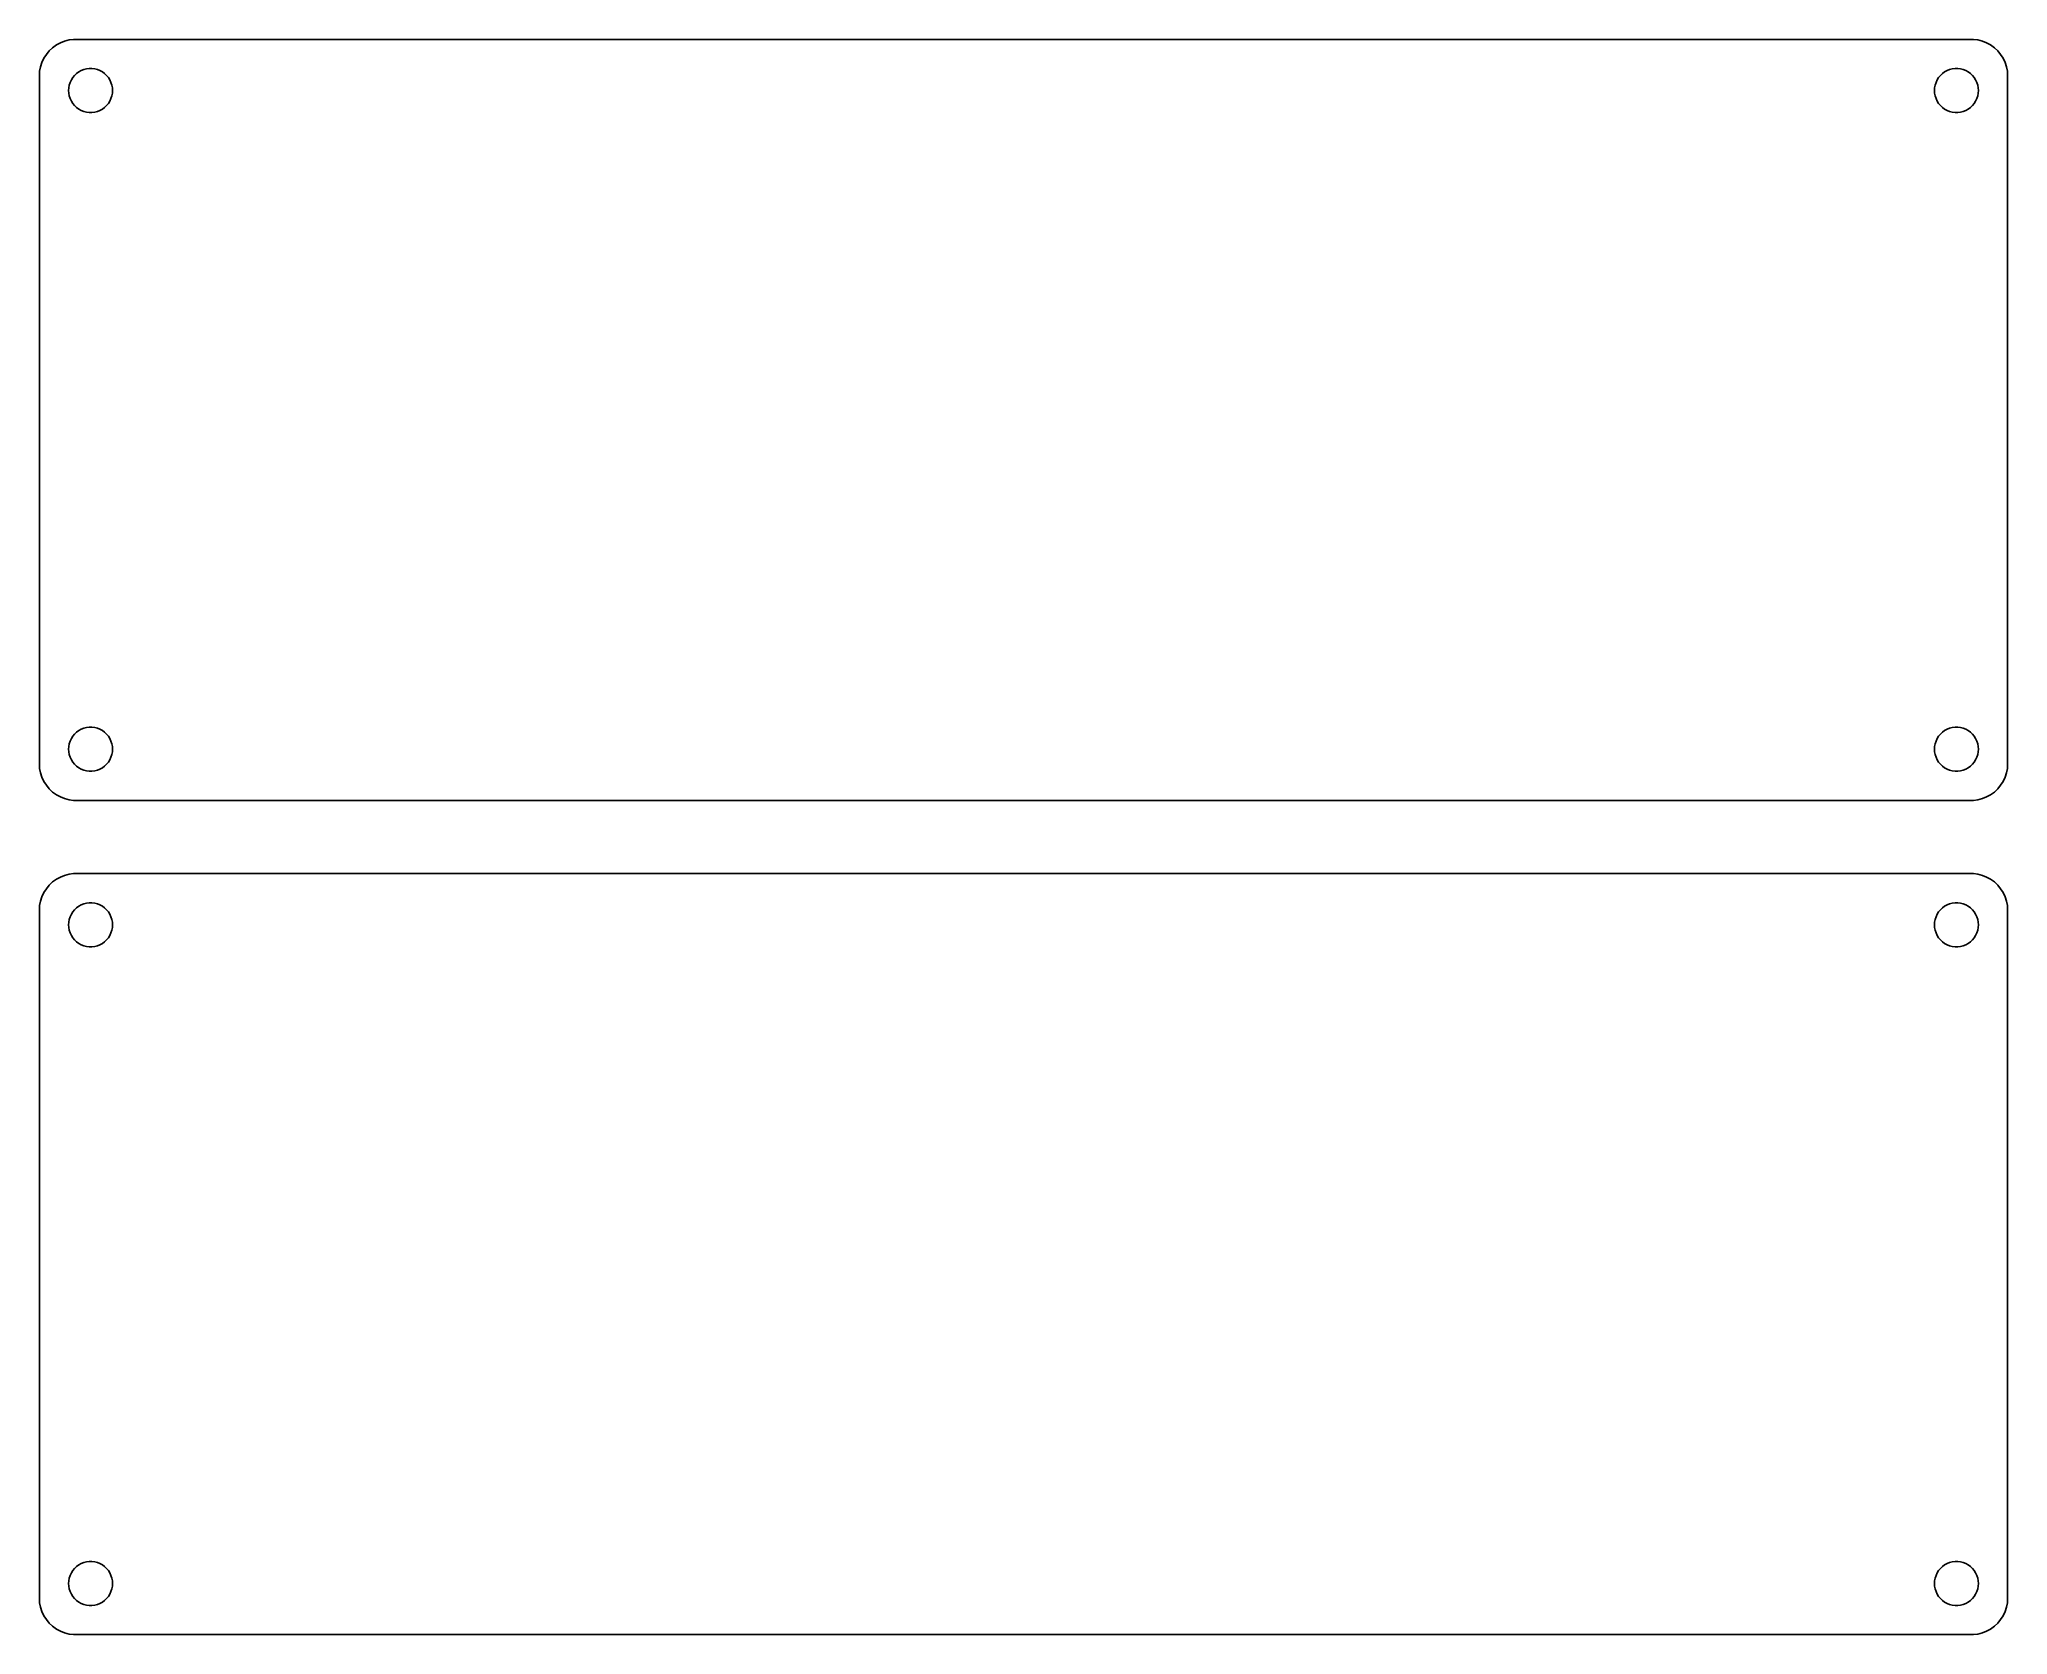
# Model space of a CAD drawing. Header units: metres. Extents: x -134 to 134, y 62 to 280.
import ezdxf

# ---------------------------------------------------------------- set-up
doc = ezdxf.new("R2010")
doc.units = ezdxf.units.M

msp = doc.modelspace()

# ---------------------------------------------------------------- linework, layer by layer
for p, q in [((-130.437, 279.911), (-131.045, 279.755)), ((-129.814, 279.99), (-130.437, 279.911)), ((129.814, 279.99), (-129.814, 279.99)), ((130.437, 279.911), (129.814, 279.99)), ((131.045, 279.755), (130.437, 279.911)), ((-133.882, 277.409), (-134.149, 276.841)), ((-133.545, 277.939), (-133.882, 277.409)), ((-133.145, 278.423), (-133.545, 277.939)), ((-132.687, 278.853), (-133.145, 278.423)), ((-132.179, 279.222), (-132.687, 278.853)), ((-131.629, 279.524), (-132.179, 279.222)), ((-131.045, 279.755), (-131.629, 279.524)), ((131.629, 279.524), (131.045, 279.755)), ((132.179, 279.222), (131.629, 279.524)), ((132.687, 278.853), (132.179, 279.222)), ((133.145, 278.423), (132.687, 278.853)), ((133.545, 277.939), (133.145, 278.423)), ((133.882, 277.409), (133.545, 277.939)), ((134.149, 276.841), (133.882, 277.409)), ((-134.461, 275.627), (-134.5, 275)), ((-134.5, 275), (-134.5, 181)), ((-134.343, 276.243), (-134.461, 275.627)), ((-134.149, 276.841), (-134.343, 276.243)), ((-130.289, 274.104), (-130.129, 274.445)), ((-130.129, 274.445), (-129.927, 274.763)), ((-129.927, 274.763), (-129.687, 275.054)), ((-129.687, 275.054), (-129.412, 275.312)), ((-129.412, 275.312), (-129.107, 275.533)), ((-129.107, 275.533), (-128.777, 275.714)), ((-128.777, 275.714), (-128.427, 275.853)), ((-128.427, 275.853), (-128.062, 275.947)), ((-128.062, 275.947), (-127.688, 275.994)), ((-127.688, 275.994), (-127.312, 275.994)), ((-127.312, 275.994), (-126.938, 275.947)), ((-126.938, 275.947), (-126.573, 275.853)), ((-126.573, 275.853), (-126.223, 275.714)), ((-126.223, 275.714), (-125.893, 275.533)), ((-125.893, 275.533), (-125.588, 275.312)), ((-125.588, 275.312), (-125.313, 275.054)), ((-125.313, 275.054), (-125.073, 274.763)), ((-125.073, 274.763), (-124.871, 274.445)), ((-124.871, 274.445), (-124.711, 274.104)), ((124.711, 274.104), (124.871, 274.445)), ((124.871, 274.445), (125.073, 274.763)), ((125.073, 274.763), (125.313, 275.054)), ((125.313, 275.054), (125.588, 275.312)), ((125.588, 275.312), (125.893, 275.533)), ((125.893, 275.533), (126.223, 275.714)), ((126.223, 275.714), (126.573, 275.853)), ((126.573, 275.853), (126.938, 275.947)), ((126.938, 275.947), (127.312, 275.994)), ((127.312, 275.994), (127.688, 275.994)), ((127.688, 275.994), (128.062, 275.947)), ((128.062, 275.947), (128.427, 275.853)), ((128.427, 275.853), (128.777, 275.714)), ((128.777, 275.714), (129.107, 275.533)), ((129.107, 275.533), (129.412, 275.312)), ((129.412, 275.312), (129.687, 275.054)), ((129.687, 275.054), (129.927, 274.763)), ((129.927, 274.763), (130.129, 274.445)), ((130.129, 274.445), (130.289, 274.104)), ((134.343, 276.243), (134.149, 276.841)), ((134.461, 275.627), (134.343, 276.243)), ((134.5, 275), (134.461, 275.627)), ((134.5, 181), (134.5, 275)), ((-130.5, 273), (-130.476, 273.376)), ((-130.476, 272.624), (-130.5, 273)), ((-130.476, 273.376), (-130.406, 273.746)), ((-130.406, 272.254), (-130.476, 272.624)), ((-130.406, 273.746), (-130.289, 274.104)), ((-130.289, 271.896), (-130.406, 272.254)), ((-130.129, 271.555), (-130.289, 271.896)), ((-124.711, 271.896), (-124.871, 271.555)), ((-124.711, 274.104), (-124.594, 273.746)), ((-124.594, 272.254), (-124.711, 271.896)), ((-124.594, 273.746), (-124.524, 273.376)), ((-124.524, 272.624), (-124.594, 272.254)), ((-124.524, 273.376), (-124.5, 273)), ((-124.5, 273), (-124.524, 272.624)), ((124.5, 273), (124.524, 273.376)), ((124.524, 272.624), (124.5, 273)), ((124.524, 273.376), (124.594, 273.746)), ((124.594, 272.254), (124.524, 272.624)), ((124.594, 273.746), (124.711, 274.104)), ((124.711, 271.896), (124.594, 272.254)), ((124.871, 271.555), (124.711, 271.896)), ((130.289, 271.896), (130.129, 271.555)), ((130.289, 274.104), (130.406, 273.746)), ((130.406, 272.254), (130.289, 271.896)), ((130.406, 273.746), (130.476, 273.376)), ((130.476, 272.624), (130.406, 272.254)), ((130.476, 273.376), (130.5, 273)), ((130.5, 273), (130.476, 272.624)), ((-129.927, 271.237), (-130.129, 271.555)), ((-129.687, 270.946), (-129.927, 271.237)), ((-129.412, 270.688), (-129.687, 270.946)), ((-129.107, 270.467), (-129.412, 270.688)), ((-128.777, 270.286), (-129.107, 270.467)), ((-128.427, 270.147), (-128.777, 270.286)), ((-128.062, 270.053), (-128.427, 270.147)), ((-127.688, 270.006), (-128.062, 270.053)), ((-127.312, 270.006), (-127.688, 270.006)), ((-126.938, 270.053), (-127.312, 270.006)), ((-126.573, 270.147), (-126.938, 270.053)), ((-126.223, 270.286), (-126.573, 270.147)), ((-125.893, 270.467), (-126.223, 270.286)), ((-125.588, 270.688), (-125.893, 270.467)), ((-125.313, 270.946), (-125.588, 270.688)), ((-125.073, 271.237), (-125.313, 270.946)), ((-124.871, 271.555), (-125.073, 271.237)), ((125.073, 271.237), (124.871, 271.555)), ((125.313, 270.946), (125.073, 271.237)), ((125.588, 270.688), (125.313, 270.946)), ((125.893, 270.467), (125.588, 270.688)), ((126.223, 270.286), (125.893, 270.467)), ((126.573, 270.147), (126.223, 270.286)), ((126.938, 270.053), (126.573, 270.147)), ((127.312, 270.006), (126.938, 270.053)), ((127.688, 270.006), (127.312, 270.006)), ((128.062, 270.053), (127.688, 270.006)), ((128.427, 270.147), (128.062, 270.053)), ((128.777, 270.286), (128.427, 270.147)), ((129.107, 270.467), (128.777, 270.286)), ((129.412, 270.688), (129.107, 270.467)), ((129.687, 270.946), (129.412, 270.688)), ((129.927, 271.237), (129.687, 270.946)), ((130.129, 271.555), (129.927, 271.237)), ((-129.107, 185.533), (-128.777, 185.714)), ((-128.777, 185.714), (-128.427, 185.853)), ((-128.427, 185.853), (-128.062, 185.947)), ((-128.062, 185.947), (-127.688, 185.994)), ((-127.688, 185.994), (-127.312, 185.994)), ((-127.312, 185.994), (-126.938, 185.947)), ((-126.938, 185.947), (-126.573, 185.853)), ((-126.573, 185.853), (-126.223, 185.714)), ((-126.223, 185.714), (-125.893, 185.533)), ((125.893, 185.533), (126.223, 185.714)), ((126.223, 185.714), (126.573, 185.853)), ((126.573, 185.853), (126.938, 185.947)), ((126.938, 185.947), (127.312, 185.994)), ((127.312, 185.994), (127.688, 185.994)), ((127.688, 185.994), (128.062, 185.947)), ((128.062, 185.947), (128.427, 185.853)), ((128.427, 185.853), (128.777, 185.714)), ((128.777, 185.714), (129.107, 185.533)), ((-130.5, 183), (-130.476, 183.376)), ((-130.476, 182.624), (-130.5, 183)), ((-130.476, 183.376), (-130.406, 183.746)), ((-130.406, 183.746), (-130.289, 184.104)), ((-130.289, 184.104), (-130.129, 184.445)), ((-130.129, 184.445), (-129.927, 184.763)), ((-129.927, 184.763), (-129.687, 185.054)), ((-129.687, 185.054), (-129.412, 185.312)), ((-129.412, 185.312), (-129.107, 185.533)), ((-125.893, 185.533), (-125.588, 185.312)), ((-125.588, 185.312), (-125.313, 185.054)), ((-125.313, 185.054), (-125.073, 184.763)), ((-125.073, 184.763), (-124.871, 184.445)), ((-124.871, 184.445), (-124.711, 184.104)), ((-124.711, 184.104), (-124.594, 183.746)), ((-124.594, 183.746), (-124.524, 183.376)), ((-124.524, 183.376), (-124.5, 183)), ((-124.5, 183), (-124.524, 182.624)), ((124.5, 183), (124.524, 183.376)), ((124.524, 182.624), (124.5, 183)), ((124.524, 183.376), (124.594, 183.746)), ((124.594, 183.746), (124.711, 184.104)), ((124.711, 184.104), (124.871, 184.445)), ((124.871, 184.445), (125.073, 184.763)), ((125.073, 184.763), (125.313, 185.054)), ((125.313, 185.054), (125.588, 185.312)), ((125.588, 185.312), (125.893, 185.533)), ((129.107, 185.533), (129.412, 185.312)), ((129.412, 185.312), (129.687, 185.054)), ((129.687, 185.054), (129.927, 184.763)), ((129.927, 184.763), (130.129, 184.445)), ((130.129, 184.445), (130.289, 184.104)), ((130.289, 184.104), (130.406, 183.746)), ((130.406, 183.746), (130.476, 183.376)), ((130.476, 183.376), (130.5, 183)), ((130.5, 183), (130.476, 182.624)), ((-134.5, 181), (-134.461, 180.373)), ((-134.461, 180.373), (-134.343, 179.757)), ((-130.406, 182.254), (-130.476, 182.624)), ((-130.289, 181.896), (-130.406, 182.254)), ((-130.129, 181.555), (-130.289, 181.896)), ((-129.927, 181.237), (-130.129, 181.555)), ((-129.687, 180.946), (-129.927, 181.237)), ((-129.412, 180.688), (-129.687, 180.946)), ((-129.107, 180.467), (-129.412, 180.688)), ((-128.777, 180.286), (-129.107, 180.467)), ((-128.427, 180.147), (-128.777, 180.286)), ((-126.223, 180.286), (-126.573, 180.147)), ((-125.893, 180.467), (-126.223, 180.286)), ((-125.588, 180.688), (-125.893, 180.467)), ((-125.313, 180.946), (-125.588, 180.688)), ((-125.073, 181.237), (-125.313, 180.946)), ((-124.871, 181.555), (-125.073, 181.237)), ((-124.711, 181.896), (-124.871, 181.555)), ((-124.594, 182.254), (-124.711, 181.896)), ((-124.524, 182.624), (-124.594, 182.254)), ((124.594, 182.254), (124.524, 182.624)), ((124.711, 181.896), (124.594, 182.254)), ((124.871, 181.555), (124.711, 181.896)), ((125.073, 181.237), (124.871, 181.555)), ((125.313, 180.946), (125.073, 181.237)), ((125.588, 180.688), (125.313, 180.946)), ((125.893, 180.467), (125.588, 180.688)), ((126.223, 180.286), (125.893, 180.467)), ((126.573, 180.147), (126.223, 180.286)), ((128.777, 180.286), (128.427, 180.147)), ((129.107, 180.467), (128.777, 180.286)), ((129.412, 180.688), (129.107, 180.467)), ((129.687, 180.946), (129.412, 180.688)), ((129.927, 181.237), (129.687, 180.946)), ((130.129, 181.555), (129.927, 181.237)), ((130.289, 181.896), (130.129, 181.555)), ((130.406, 182.254), (130.289, 181.896)), ((130.476, 182.624), (130.406, 182.254)), ((134.343, 179.757), (134.461, 180.373)), ((134.461, 180.373), (134.5, 181)), ((-134.343, 179.757), (-134.149, 179.159)), ((-134.149, 179.159), (-133.882, 178.591)), ((-133.882, 178.591), (-133.545, 178.061)), ((-133.545, 178.061), (-133.145, 177.577)), ((-133.145, 177.577), (-132.687, 177.147)), ((-128.062, 180.053), (-128.427, 180.147)), ((-127.688, 180.006), (-128.062, 180.053)), ((-127.312, 180.006), (-127.688, 180.006)), ((-126.938, 180.053), (-127.312, 180.006)), ((-126.573, 180.147), (-126.938, 180.053)), ((126.938, 180.053), (126.573, 180.147)), ((127.312, 180.006), (126.938, 180.053)), ((127.688, 180.006), (127.312, 180.006)), ((128.062, 180.053), (127.688, 180.006)), ((128.427, 180.147), (128.062, 180.053)), ((132.687, 177.147), (133.145, 177.577)), ((133.145, 177.577), (133.545, 178.061)), ((133.545, 178.061), (133.882, 178.591)), ((133.882, 178.591), (134.149, 179.159)), ((134.149, 179.159), (134.343, 179.757)), ((-132.687, 177.147), (-132.179, 176.778)), ((-132.179, 176.778), (-131.629, 176.476)), ((-131.629, 176.476), (-131.045, 176.245)), ((-131.045, 176.245), (-130.437, 176.089)), ((-130.437, 176.089), (-129.814, 176.01)), ((-129.814, 176.01), (129.814, 176.01)), ((129.814, 176.01), (130.437, 176.089)), ((130.437, 176.089), (131.045, 176.245)), ((131.045, 176.245), (131.629, 176.476)), ((131.629, 176.476), (132.179, 176.778)), ((132.179, 176.778), (132.687, 177.147)), ((-133.145, 164.423), (-133.545, 163.939)), ((-132.687, 164.853), (-133.145, 164.423)), ((-132.179, 165.222), (-132.687, 164.853)), ((-131.629, 165.524), (-132.179, 165.222)), ((-131.045, 165.755), (-131.629, 165.524)), ((-130.437, 165.911), (-131.045, 165.755)), ((-129.814, 165.99), (-130.437, 165.911)), ((129.814, 165.99), (-129.814, 165.99)), ((130.437, 165.911), (129.814, 165.99)), ((131.045, 165.755), (130.437, 165.911)), ((131.629, 165.524), (131.045, 165.755)), ((132.179, 165.222), (131.629, 165.524)), ((132.687, 164.853), (132.179, 165.222)), ((133.145, 164.423), (132.687, 164.853)), ((133.545, 163.939), (133.145, 164.423)), ((-134.461, 161.627), (-134.5, 161)), ((-134.343, 162.243), (-134.461, 161.627)), ((-134.149, 162.841), (-134.343, 162.243)), ((-133.882, 163.409), (-134.149, 162.841)), ((-133.545, 163.939), (-133.882, 163.409)), ((-129.412, 161.312), (-129.107, 161.533)), ((-129.107, 161.533), (-128.777, 161.714)), ((-128.777, 161.714), (-128.427, 161.853)), ((-128.427, 161.853), (-128.062, 161.947)), ((-128.062, 161.947), (-127.688, 161.994)), ((-127.688, 161.994), (-127.312, 161.994)), ((-127.312, 161.994), (-126.938, 161.947)), ((-126.938, 161.947), (-126.573, 161.853)), ((-126.573, 161.853), (-126.223, 161.714)), ((-126.223, 161.714), (-125.893, 161.533)), ((-125.893, 161.533), (-125.588, 161.312)), ((125.588, 161.312), (125.893, 161.533)), ((125.893, 161.533), (126.223, 161.714)), ((126.223, 161.714), (126.573, 161.853)), ((126.573, 161.853), (126.938, 161.947)), ((126.938, 161.947), (127.312, 161.994)), ((127.312, 161.994), (127.688, 161.994)), ((127.688, 161.994), (128.062, 161.947)), ((128.062, 161.947), (128.427, 161.853)), ((128.427, 161.853), (128.777, 161.714)), ((128.777, 161.714), (129.107, 161.533)), ((129.107, 161.533), (129.412, 161.312)), ((133.882, 163.409), (133.545, 163.939)), ((134.149, 162.841), (133.882, 163.409)), ((134.343, 162.243), (134.149, 162.841)), ((134.461, 161.627), (134.343, 162.243)), ((134.5, 161), (134.461, 161.627)), ((-134.5, 161), (-134.5, 67)), ((-130.5, 159), (-130.476, 159.376)), ((-130.476, 158.624), (-130.5, 159)), ((-130.476, 159.376), (-130.406, 159.746)), ((-130.406, 159.746), (-130.289, 160.104)), ((-130.289, 160.104), (-130.129, 160.445)), ((-130.129, 160.445), (-129.927, 160.763)), ((-129.927, 160.763), (-129.687, 161.054)), ((-129.687, 161.054), (-129.412, 161.312)), ((-125.588, 161.312), (-125.313, 161.054)), ((-125.313, 161.054), (-125.073, 160.763)), ((-125.073, 160.763), (-124.871, 160.445)), ((-124.871, 160.445), (-124.711, 160.104)), ((-124.711, 160.104), (-124.594, 159.746)), ((-124.594, 159.746), (-124.524, 159.376)), ((-124.524, 159.376), (-124.5, 159)), ((-124.5, 159), (-124.524, 158.624)), ((124.5, 159), (124.524, 159.376)), ((124.524, 158.624), (124.5, 159)), ((124.524, 159.376), (124.594, 159.746)), ((124.594, 159.746), (124.711, 160.104)), ((124.711, 160.104), (124.871, 160.445)), ((124.871, 160.445), (125.073, 160.763)), ((125.073, 160.763), (125.313, 161.054)), ((125.313, 161.054), (125.588, 161.312)), ((129.412, 161.312), (129.687, 161.054)), ((129.687, 161.054), (129.927, 160.763)), ((129.927, 160.763), (130.129, 160.445)), ((130.129, 160.445), (130.289, 160.104)), ((130.289, 160.104), (130.406, 159.746)), ((130.406, 159.746), (130.476, 159.376)), ((130.476, 159.376), (130.5, 159)), ((130.5, 159), (130.476, 158.624)), ((134.5, 67), (134.5, 161)), ((-130.406, 158.254), (-130.476, 158.624)), ((-130.289, 157.896), (-130.406, 158.254)), ((-130.129, 157.555), (-130.289, 157.896)), ((-129.927, 157.237), (-130.129, 157.555)), ((-129.687, 156.946), (-129.927, 157.237)), ((-129.412, 156.688), (-129.687, 156.946)), ((-129.107, 156.467), (-129.412, 156.688)), ((-128.777, 156.286), (-129.107, 156.467)), ((-128.427, 156.147), (-128.777, 156.286)), ((-128.062, 156.053), (-128.427, 156.147)), ((-127.688, 156.006), (-128.062, 156.053)), ((-126.938, 156.053), (-127.312, 156.006)), ((-126.573, 156.147), (-126.938, 156.053)), ((-126.223, 156.286), (-126.573, 156.147)), ((-125.893, 156.467), (-126.223, 156.286)), ((-125.588, 156.688), (-125.893, 156.467)), ((-125.313, 156.946), (-125.588, 156.688)), ((-125.073, 157.237), (-125.313, 156.946)), ((-124.871, 157.555), (-125.073, 157.237)), ((-124.711, 157.896), (-124.871, 157.555)), ((-124.594, 158.254), (-124.711, 157.896)), ((-124.524, 158.624), (-124.594, 158.254)), ((124.594, 158.254), (124.524, 158.624)), ((124.711, 157.896), (124.594, 158.254)), ((124.871, 157.555), (124.711, 157.896)), ((125.073, 157.237), (124.871, 157.555)), ((125.313, 156.946), (125.073, 157.237)), ((125.588, 156.688), (125.313, 156.946)), ((125.893, 156.467), (125.588, 156.688)), ((126.223, 156.286), (125.893, 156.467)), ((126.573, 156.147), (126.223, 156.286)), ((126.938, 156.053), (126.573, 156.147)), ((127.312, 156.006), (126.938, 156.053)), ((128.062, 156.053), (127.688, 156.006)), ((128.427, 156.147), (128.062, 156.053)), ((128.777, 156.286), (128.427, 156.147)), ((129.107, 156.467), (128.777, 156.286)), ((129.412, 156.688), (129.107, 156.467)), ((129.687, 156.946), (129.412, 156.688)), ((129.927, 157.237), (129.687, 156.946)), ((130.129, 157.555), (129.927, 157.237)), ((130.289, 157.896), (130.129, 157.555)), ((130.406, 158.254), (130.289, 157.896)), ((130.476, 158.624), (130.406, 158.254)), ((-127.312, 156.006), (-127.688, 156.006)), ((127.688, 156.006), (127.312, 156.006)), ((-130.406, 69.7461), (-130.289, 70.1044)), ((-130.289, 70.1044), (-130.129, 70.4453)), ((-130.129, 70.4453), (-129.927, 70.7634)), ((-129.927, 70.7634), (-129.687, 71.0536)), ((-129.687, 71.0536), (-129.412, 71.3115)), ((-129.412, 71.3115), (-129.107, 71.533)), ((-129.107, 71.533), (-128.777, 71.7145)), ((-128.777, 71.7145), (-128.427, 71.8532)), ((-128.427, 71.8532), (-128.062, 71.9469)), ((-128.062, 71.9469), (-127.688, 71.9941)), ((-127.688, 71.9941), (-127.312, 71.9941)), ((-127.312, 71.9941), (-126.938, 71.9469)), ((-126.938, 71.9469), (-126.573, 71.8532)), ((-126.573, 71.8532), (-126.223, 71.7145)), ((-126.223, 71.7145), (-125.893, 71.533)), ((-125.893, 71.533), (-125.588, 71.3115)), ((-125.588, 71.3115), (-125.313, 71.0536)), ((-125.313, 71.0536), (-125.073, 70.7634)), ((-125.073, 70.7634), (-124.871, 70.4453)), ((-124.871, 70.4453), (-124.711, 70.1044)), ((-124.711, 70.1044), (-124.594, 69.7461)), ((124.594, 69.7461), (124.711, 70.1044)), ((124.711, 70.1044), (124.871, 70.4453)), ((124.871, 70.4453), (125.073, 70.7634)), ((125.073, 70.7634), (125.313, 71.0536)), ((125.313, 71.0536), (125.588, 71.3115)), ((125.588, 71.3115), (125.893, 71.533)), ((125.893, 71.533), (126.223, 71.7145)), ((126.223, 71.7145), (126.573, 71.8532)), ((126.573, 71.8532), (126.938, 71.9469)), ((126.938, 71.9469), (127.312, 71.9941)), ((127.312, 71.9941), (127.688, 71.9941)), ((127.688, 71.9941), (128.062, 71.9469)), ((128.062, 71.9469), (128.427, 71.8532)), ((128.427, 71.8532), (128.777, 71.7145)), ((128.777, 71.7145), (129.107, 71.533)), ((129.107, 71.533), (129.412, 71.3115)), ((129.412, 71.3115), (129.687, 71.0536)), ((129.687, 71.0536), (129.927, 70.7634)), ((129.927, 70.7634), (130.129, 70.4453)), ((130.129, 70.4453), (130.289, 70.1044)), ((130.289, 70.1044), (130.406, 69.7461)), ((-130.5, 69), (-130.476, 69.376)), ((-130.476, 68.624), (-130.5, 69)), ((-130.476, 69.376), (-130.406, 69.7461)), ((-130.406, 68.2539), (-130.476, 68.624)), ((-130.289, 67.8956), (-130.406, 68.2539)), ((-130.129, 67.5547), (-130.289, 67.8956)), ((-129.927, 67.2366), (-130.129, 67.5547)), ((-124.871, 67.5547), (-125.073, 67.2366)), ((-124.711, 67.8956), (-124.871, 67.5547)), ((-124.594, 68.2539), (-124.711, 67.8956)), ((-124.594, 69.7461), (-124.524, 69.376)), ((-124.524, 68.624), (-124.594, 68.2539)), ((-124.524, 69.376), (-124.5, 69)), ((-124.5, 69), (-124.524, 68.624)), ((124.5, 69), (124.524, 69.376)), ((124.524, 68.624), (124.5, 69)), ((124.524, 69.376), (124.594, 69.7461)), ((124.594, 68.2539), (124.524, 68.624)), ((124.711, 67.8956), (124.594, 68.2539)), ((124.871, 67.5547), (124.711, 67.8956)), ((125.073, 67.2366), (124.871, 67.5547)), ((130.129, 67.5547), (129.927, 67.2366)), ((130.289, 67.8956), (130.129, 67.5547)), ((130.406, 68.2539), (130.289, 67.8956)), ((130.406, 69.7461), (130.476, 69.376)), ((130.476, 68.624), (130.406, 68.2539)), ((130.476, 69.376), (130.5, 69)), ((130.5, 69), (130.476, 68.624)), ((-134.5, 67), (-134.461, 66.3733)), ((-134.461, 66.3733), (-134.343, 65.7566)), ((-134.343, 65.7566), (-134.149, 65.1594)), ((-134.149, 65.1594), (-133.882, 64.5912)), ((-133.882, 64.5912), (-133.545, 64.0611)), ((-129.687, 66.9464), (-129.927, 67.2366)), ((-129.412, 66.6885), (-129.687, 66.9464)), ((-129.107, 66.467), (-129.412, 66.6885)), ((-128.777, 66.2855), (-129.107, 66.467)), ((-128.427, 66.1468), (-128.777, 66.2855)), ((-128.062, 66.0531), (-128.427, 66.1468)), ((-127.688, 66.0059), (-128.062, 66.0531)), ((-127.312, 66.0059), (-127.688, 66.0059)), ((-126.938, 66.0531), (-127.312, 66.0059)), ((-126.573, 66.1468), (-126.938, 66.0531)), ((-126.223, 66.2855), (-126.573, 66.1468)), ((-125.893, 66.467), (-126.223, 66.2855)), ((-125.588, 66.6885), (-125.893, 66.467)), ((-125.313, 66.9464), (-125.588, 66.6885)), ((-125.073, 67.2366), (-125.313, 66.9464)), ((125.313, 66.9464), (125.073, 67.2366)), ((125.588, 66.6885), (125.313, 66.9464)), ((125.893, 66.467), (125.588, 66.6885)), ((126.223, 66.2855), (125.893, 66.467)), ((126.573, 66.1468), (126.223, 66.2855)), ((126.938, 66.0531), (126.573, 66.1468)), ((127.312, 66.0059), (126.938, 66.0531)), ((127.688, 66.0059), (127.312, 66.0059)), ((128.062, 66.0531), (127.688, 66.0059)), ((128.427, 66.1468), (128.062, 66.0531)), ((128.777, 66.2855), (128.427, 66.1468)), ((129.107, 66.467), (128.777, 66.2855)), ((129.412, 66.6885), (129.107, 66.467)), ((129.687, 66.9464), (129.412, 66.6885)), ((129.927, 67.2366), (129.687, 66.9464)), ((133.545, 64.0611), (133.882, 64.5912)), ((133.882, 64.5912), (134.149, 65.1594)), ((134.149, 65.1594), (134.343, 65.7566)), ((134.343, 65.7566), (134.461, 66.3733)), ((134.461, 66.3733), (134.5, 67)), ((-133.545, 64.0611), (-133.145, 63.5773)), ((-133.145, 63.5773), (-132.687, 63.1474)), ((-132.687, 63.1474), (-132.179, 62.7784)), ((-132.179, 62.7784), (-131.629, 62.4759)), ((-131.629, 62.4759), (-131.045, 62.2447)), ((-131.045, 62.2447), (-130.437, 62.0886)), ((-130.437, 62.0886), (-129.814, 62.0099)), ((-129.814, 62.0099), (129.814, 62.0099)), ((129.814, 62.0099), (130.437, 62.0886)), ((130.437, 62.0886), (131.045, 62.2447)), ((131.045, 62.2447), (131.629, 62.4759)), ((131.629, 62.4759), (132.179, 62.7784)), ((132.179, 62.7784), (132.687, 63.1474)), ((132.687, 63.1474), (133.145, 63.5773)), ((133.145, 63.5773), (133.545, 64.0611))]:
    msp.add_line(p, q)

doc.saveas('drawing.dxf')
